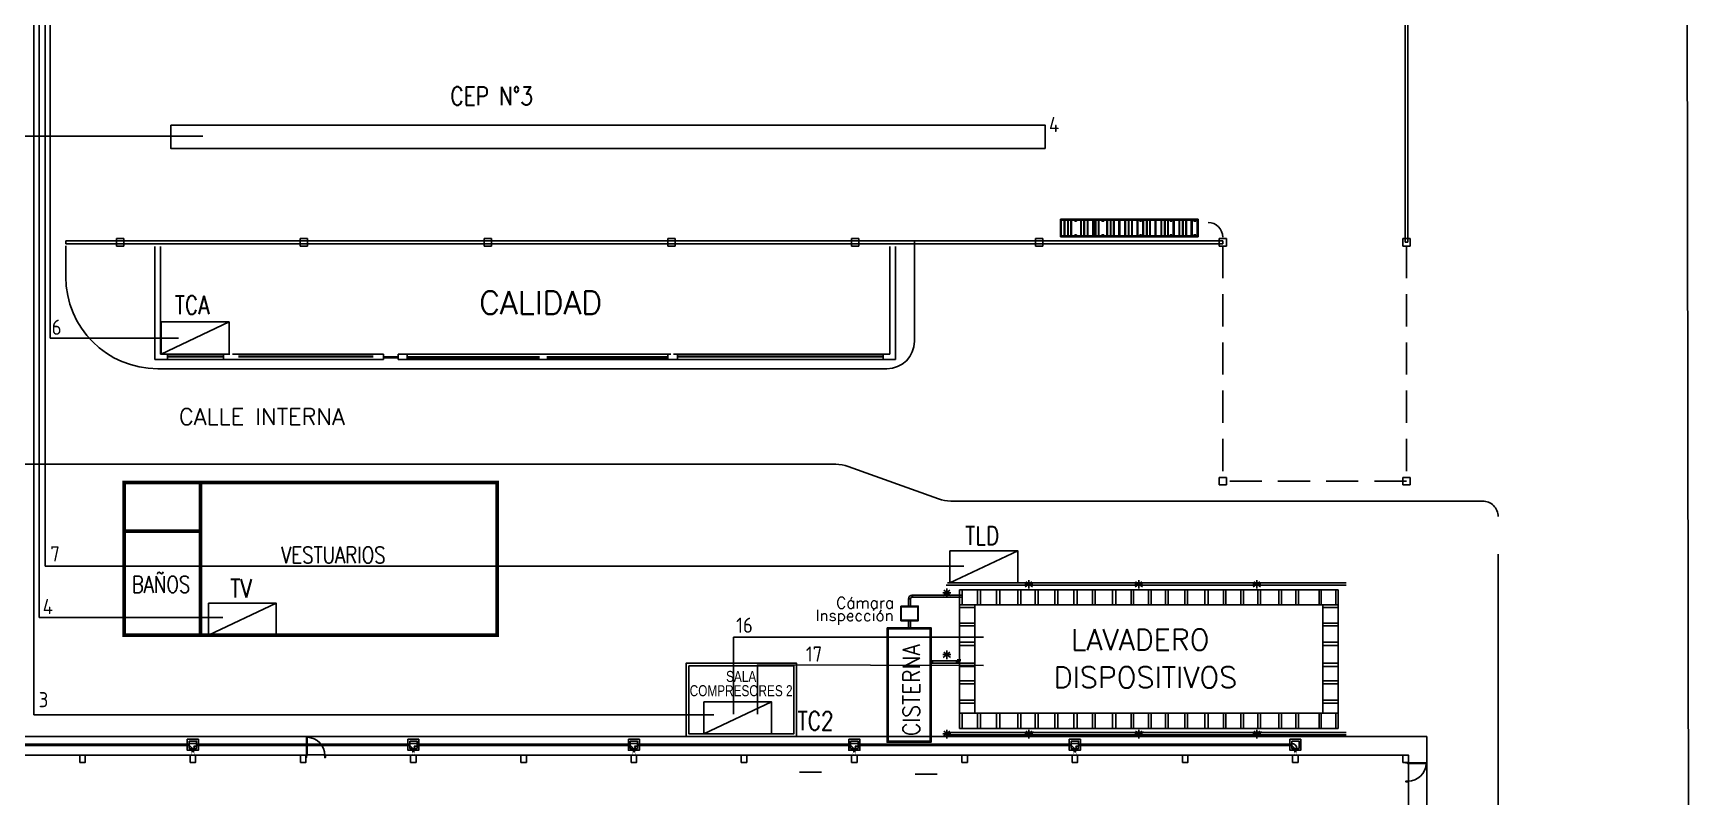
# Model space of a CAD drawing. Header units: millimetres. Extents: x 6770 to 7364, y 89910 to 90330.
# Drawn here: x 7071.4 to 7200.1, y 90065.7 to 90125.1 of the extents above; entities that cross this region are included whole.
import ezdxf
from ezdxf.enums import TextEntityAlignment as Align

# ---------------------------------------------------------------- set-up
doc = ezdxf.new("R2010")
doc.units = ezdxf.units.MM
doc.header["$LTSCALE"] = 10
doc.linetypes.add('HIDDEN', pattern=[0.375, 0.25, -0.125])
for name, color, linetype in [('0-IE-BLINDOS', 5, 'Continuous'), ('A-MUROS', 10, 'Continuous'), ('ELECTRICIDAD', 6, 'Continuous'), ('GRN_0.5mm^2', 3, 'Continuous'), ('MAQUINAS', 1, 'Continuous'), ('TEXTO', 3, 'Continuous')]:
    doc.layers.add(name, color=color, linetype=linetype)
doc.styles.add('ISO Proportional', font='isocp.shx')
doc.styles.add('MM-TITULO 200', font='romans.shx', dxfattribs={"width": 0.8, "height": 1000})
doc.styles.add('SIMPLEX', font='simplex')

# ---------------------------------------------------------------- blocks, each defined once
blk = doc.blocks.new('COL')
at = {"linetype": 'Continuous'}
for p, q in [((200, 200), (-200, 200)), ((-200, 200), (-200, -200)), ((200, -200), (200, 200)), ((-200, -200), (200, -200))]:
    blk.add_line(p, q, dxfattribs=at)
blk = doc.blocks.new('pta-escape')
for p, q in [((1.03, 0.01), (0.07, 0.01)), ((1.06, -0.13), (1.06, 0))]:
    blk.add_line(p, q)
blk.add_lwpolyline([(0.03, -0.03), (0.07, -0.03), (0.07, 0.97), (0.03, 0.97)], close=True)
for points in [[(0, -0.13), (0, -0.14), (0.03, -0.14), (0.03, -0.04), (0.04, -0.04), (0.04, -0.03), (0.03, -0.03), (0.03, 0.01), (0, 0.01), (0, 0)], [(1.06, -0.13), (1.06, -0.14), (1.03, -0.14), (1.03, -0.04), (1.02, -0.04), (1.02, -0.03), (1.03, -0.03), (1.03, 0.01), (1.06, 0.01), (1.06, 0)]]:
    blk.add_lwpolyline(points)
blk.add_arc((0.03, -0.03), 1.001, 0, 87.70939)

msp = doc.modelspace()

# ---------------------------------------------------------------- linework, layer by layer
msp.add_line((7123.53, 90070.65), (7123.53, 90070.59))
at = {"layer": '0-IE-BLINDOS'}
msp.add_lwpolyline([(7082.1, 90117.97), (7150.07, 90117.97), (7150.07, 90116.15), (7082.1, 90116.15)], close=True, dxfattribs=at)
at = {"layer": 'A-MUROS'}
for p, q in [((7200.12, 90052.41), (7199.77, 90244.69)), ((7080.86, 90099.74), (7080.86, 90108.53)), ((7081.29, 90100.17), (7081.29, 90108.53)), ((7138.01, 90100.17), (7138.01, 90108.53)), ((7138.43, 90099.74), (7138.43, 90108.53)), ((7086.68, 90100.17), (7081.29, 90100.17)), ((7081.85, 90100.17), (7081.85, 90099.74)), ((7086.2, 90100), (7081.85, 90100)), ((7086.2, 90099.96), (7081.85, 90099.96)), ((7086.2, 90100.17), (7086.2, 90099.74)), ((7098.64, 90100.17), (7086.9, 90100.17)), ((7097.82, 90100), (7087.35, 90100)), ((7097.82, 90099.96), (7087.35, 90099.96)), ((7098.64, 90100.17), (7098.64, 90099.74)), ((7098.7, 90099.94), (7098.7, 90099.87)), ((7099.76, 90099.94), (7098.7, 90099.94)), ((7099.76, 90099.87), (7099.76, 90099.94)), ((7120.75, 90100.17), (7099.78, 90100.17)), ((7099.78, 90100.17), (7099.78, 90099.74)), ((7100.47, 90100.17), (7100.47, 90099.74)), ((7100.47, 90099.96), (7110.76, 90099.96)), ((7111.33, 90099.96), (7120.75, 90099.96)), ((7120.97, 90100.17), (7120.75, 90100.17)), ((7120.75, 90100.17), (7120.75, 90099.74)), ((7138.01, 90100.17), (7121.18, 90100.17)), ((7121.5, 90100.17), (7121.5, 90099.74)), ((7121.5, 90100), (7137.49, 90100)), ((7121.5, 90099.96), (7137.49, 90099.96)), ((7137.49, 90100.17), (7137.49, 90099.74)), ((7098.64, 90099.74), (7080.86, 90099.74)), ((7081.08, 90099.01), (7137.77, 90099.01)), ((7098.7, 90099.87), (7099.76, 90099.87)), ((7120.75, 90099.74), (7099.78, 90099.74)), ((7100.47, 90099.87), (7110.76, 90099.87)), ((7111.33, 90099.87), (7120.75, 90099.87)), ((7138.43, 90099.74), (7120.75, 90099.74)), ((7133.79, 90091.6), (7028.36, 90091.6)), ((7185.3, 90084.61), (7185.3, 90053.64)), ((7139.45, 90081.14), (7139.45, 90080.52)), ((7139.45, 90081.14), (7139.61, 90081.14)), ((7139.61, 90081.14), (7139.61, 90080.52)), ((7143.54, 90081.43), (7139.72, 90081.43)), ((7143.54, 90081.26), (7139.72, 90081.26)), ((7139.74, 90081.26), (7139.74, 90081.43)), ((7139.76, 90081.26), (7139.76, 90081.43)), ((7139.45, 90079.47), (7139.45, 90078.8)), ((7139.61, 90079.47), (7139.61, 90078.8)), ((7143.38, 90076.32), (7141.13, 90076.32)), ((7143.38, 90076.15), (7141.13, 90076.15)), ((7141.29, 90076.15), (7141.29, 90076.32)), ((7141.31, 90076.15), (7141.31, 90076.32)), ((7143.19, 90076.15), (7143.19, 90076.32)), ((7143.21, 90076.15), (7143.21, 90076.32)), ((7143.29, 90076.29), (7143.29, 90076.45)), ((7143.35, 90076.15), (7143.35, 90076.32)), ((7143.38, 90076.15), (7143.38, 90076.32)), ((7143.43, 90076.29), (7143.43, 90076.45)), ((7143.46, 90076.29), (7143.46, 90076.45)), ((7084.1, 90069.9), (7083.53, 90069.9)), ((7084.1, 90069.69), (7083.88, 90069.69)), ((7101.24, 90069.9), (7100.67, 90069.9)), ((7101.24, 90069.69), (7101.02, 90069.69)), ((7118.38, 90069.9), (7117.81, 90069.9)), ((7118.38, 90069.69), (7118.16, 90069.69)), ((7135.53, 90069.9), (7134.95, 90069.9)), ((7135.53, 90069.69), (7135.3, 90069.69)), ((7152.67, 90069.9), (7152.1, 90069.9)), ((7152.67, 90069.69), (7152.45, 90069.69)), ((7178.31, 90048.57), (7178.31, 90066.92))]:
    msp.add_line(p, q, dxfattribs=at)
at = {"layer": 'A-MUROS', "linetype": 'Continuous'}
for p, q in [((7178.06, 90204.57), (7178.06, 90108.86)), ((7178.28, 90204.57), (7178.28, 90108.86)), ((7151.26, 90110.64), (7161.96, 90110.64)), ((7151.26, 90109.28), (7151.26, 90110.64)), ((7151.33, 90109.28), (7151.33, 90110.64)), ((7151.33, 90110.57), (7161.96, 90110.57)), ((7151.56, 90109.35), (7151.56, 90110.57)), ((7151.6, 90109.35), (7151.6, 90110.57)), ((7151.83, 90109.35), (7151.83, 90110.57)), ((7151.87, 90109.35), (7151.87, 90110.57)), ((7152.08, 90109.35), (7152.08, 90110.57)), ((7152.12, 90109.35), (7152.12, 90110.57)), ((7152.37, 90110.57), (7152.37, 90110.5)), ((7152.52, 90110.57), (7152.52, 90110.5)), ((7152.84, 90109.35), (7152.84, 90110.57)), ((7152.88, 90109.35), (7152.88, 90110.57)), ((7153.09, 90109.35), (7153.09, 90110.57)), ((7153.13, 90109.35), (7153.13, 90110.57)), ((7153.36, 90109.35), (7153.36, 90110.57)), ((7153.4, 90109.35), (7153.4, 90110.57)), ((7153.78, 90109.35), (7153.78, 90110.57)), ((7153.82, 90109.35), (7153.82, 90110.57)), ((7153.97, 90109.35), (7153.97, 90110.57)), ((7154.02, 90109.35), (7154.02, 90110.57)), ((7154.21, 90109.35), (7154.21, 90110.57)), ((7154.25, 90109.35), (7154.25, 90110.57)), ((7154.48, 90110.57), (7154.48, 90110.5)), ((7154.63, 90110.57), (7154.63, 90110.5)), ((7154.87, 90109.35), (7154.87, 90110.57)), ((7154.92, 90109.35), (7154.92, 90110.57)), ((7155.15, 90109.35), (7155.15, 90110.57)), ((7155.19, 90109.35), (7155.19, 90110.57)), ((7155.39, 90109.35), (7155.39, 90110.57)), ((7155.43, 90109.35), (7155.43, 90110.57)), ((7155.81, 90109.28), (7155.81, 90110.64)), ((7155.89, 90109.28), (7155.89, 90110.64)), ((7156.28, 90109.35), (7156.28, 90110.57)), ((7156.32, 90109.35), (7156.32, 90110.57)), ((7156.55, 90109.35), (7156.55, 90110.57)), ((7156.59, 90109.35), (7156.59, 90110.57)), ((7156.8, 90109.35), (7156.8, 90110.57)), ((7156.84, 90109.35), (7156.84, 90110.57)), ((7157.22, 90109.35), (7157.22, 90110.57)), ((7157.29, 90109.35), (7157.29, 90110.57)), ((7157.43, 90110.57), (7157.43, 90110.5)), ((7157.57, 90110.57), (7157.57, 90110.5)), ((7157.68, 90109.35), (7157.68, 90110.57)), ((7157.72, 90109.35), (7157.72, 90110.57)), ((7157.95, 90109.35), (7157.95, 90110.57)), ((7158, 90109.35), (7158, 90110.57)), ((7158.2, 90109.35), (7158.2, 90110.57)), ((7158.24, 90109.35), (7158.24, 90110.57)), ((7158.62, 90109.35), (7158.62, 90110.57)), ((7158.69, 90109.35), (7158.69, 90110.57)), ((7159.09, 90109.35), (7159.09, 90110.57)), ((7159.13, 90109.35), (7159.13, 90110.57)), ((7159.36, 90109.35), (7159.36, 90110.57)), ((7159.4, 90109.35), (7159.4, 90110.57)), ((7159.6, 90109.35), (7159.6, 90110.57)), ((7159.64, 90109.35), (7159.64, 90110.57)), ((7159.78, 90110.57), (7159.78, 90110.5)), ((7159.93, 90110.57), (7159.93, 90110.5)), ((7160.02, 90109.35), (7160.02, 90110.57)), ((7160.1, 90109.35), (7160.1, 90110.57)), ((7160.49, 90109.35), (7160.49, 90110.57)), ((7160.53, 90109.35), (7160.53, 90110.57)), ((7160.76, 90109.35), (7160.76, 90110.57)), ((7160.8, 90109.35), (7160.8, 90110.57)), ((7161.01, 90109.35), (7161.01, 90110.57)), ((7161.05, 90109.35), (7161.05, 90110.57)), ((7161.43, 90109.35), (7161.43, 90110.57)), ((7161.5, 90109.35), (7161.5, 90110.57)), ((7161.64, 90110.57), (7161.64, 90110.5)), ((7161.79, 90110.57), (7161.79, 90110.5)), ((7161.89, 90109.35), (7161.89, 90110.57)), ((7161.96, 90109.28), (7161.96, 90110.64)), ((7073.95, 90108.96), (7163.88, 90108.96)), ((7139.91, 90108.96), (7139.91, 90101.16)), ((7151.26, 90109.28), (7161.96, 90109.28)), ((7151.33, 90109.35), (7161.96, 90109.35)), ((7152.37, 90109.35), (7152.37, 90109.42)), ((7152.52, 90109.35), (7152.52, 90109.42)), ((7154.48, 90109.35), (7154.48, 90109.42)), ((7154.63, 90109.35), (7154.63, 90109.42)), ((7157.43, 90109.35), (7157.43, 90109.42)), ((7157.57, 90109.35), (7157.57, 90109.42)), ((7159.78, 90109.35), (7159.78, 90109.42)), ((7159.93, 90109.35), (7159.93, 90109.42)), ((7161.64, 90109.35), (7161.64, 90109.42)), ((7161.79, 90109.35), (7161.79, 90109.42)), ((7163.88, 90108.96), (7163.88, 90108.74)), ((7073.94, 90108.57), (7073.94, 90106.16)), ((7073.95, 90108.74), (7163.88, 90108.74)), ((7178.28, 90108.86), (7178.06, 90108.86)), ((7178.28, 90108.86), (7178.06, 90108.86)), ((7134.75, 90091.43), (7141.77, 90088.91)), ((7142.74, 90088.74), (7184.08, 90088.74)), ((7173.48, 90082.21), (7142.37, 90082.21)), ((7142.43, 90081.93), (7142.43, 90081.26)), ((7173.48, 90082.39), (7142.49, 90082.39)), ((7148.5, 90082.28), (7149.11, 90082.28)), ((7149.04, 90082.47), (7148.52, 90082.06)), ((7148.57, 90082.47), (7149.09, 90082.06)), ((7148.81, 90082.6), (7148.81, 90081.93)), ((7157.05, 90082.28), (7157.65, 90082.28)), ((7157.59, 90082.47), (7157.07, 90082.06)), ((7157.11, 90082.47), (7157.63, 90082.06)), ((7157.35, 90082.6), (7157.35, 90081.93)), ((7166.23, 90082.28), (7166.83, 90082.28)), ((7166.77, 90082.47), (7166.25, 90082.06)), ((7166.3, 90082.47), (7166.82, 90082.06)), ((7166.53, 90082.6), (7166.53, 90081.93)), ((7142.13, 90081.61), (7142.73, 90081.61)), ((7142.67, 90081.8), (7142.15, 90081.39)), ((7142.19, 90081.8), (7142.71, 90081.39)), ((7172.85, 90081.85), (7143.41, 90081.85)), ((7143.41, 90081.85), (7143.41, 90080.66)), ((7144.6, 90080.66), (7143.41, 90080.66)), ((7172.85, 90080.66), (7143.41, 90080.66)), ((7143.41, 90072.26), (7143.41, 90080.66)), ((7143.62, 90081.85), (7143.62, 90080.66)), ((7144.6, 90072.26), (7144.6, 90080.66)), ((7144.81, 90081.85), (7144.81, 90080.66)), ((7145.04, 90081.85), (7145.04, 90080.66)), ((7146.29, 90081.85), (7146.29, 90080.66)), ((7146.55, 90081.85), (7146.55, 90080.66)), ((7147.95, 90081.85), (7147.95, 90080.66)), ((7148.18, 90081.85), (7148.18, 90080.66)), ((7149.31, 90081.85), (7149.31, 90080.66)), ((7149.54, 90081.85), (7149.54, 90080.66)), ((7150.82, 90081.85), (7150.82, 90080.66)), ((7151.06, 90081.85), (7151.06, 90080.66)), ((7152.3, 90081.85), (7152.3, 90080.66)), ((7152.57, 90081.85), (7152.57, 90080.66)), ((7153.76, 90081.85), (7153.76, 90080.66)), ((7153.96, 90081.85), (7153.96, 90080.66)), ((7155.3, 90081.85), (7155.3, 90080.66)), ((7155.56, 90081.85), (7155.56, 90080.66)), ((7156.75, 90081.85), (7156.75, 90080.66)), ((7156.95, 90081.85), (7156.95, 90080.66)), ((7158.11, 90081.85), (7158.11, 90080.66)), ((7158.32, 90081.85), (7158.32, 90080.66)), ((7159.44, 90081.85), (7159.44, 90080.66)), ((7159.64, 90081.85), (7159.64, 90080.66)), ((7160.94, 90081.85), (7160.94, 90080.66)), ((7161.14, 90081.85), (7161.14, 90080.66)), ((7162.48, 90081.85), (7162.48, 90080.66)), ((7162.74, 90081.85), (7162.74, 90080.66)), ((7163.93, 90081.85), (7163.93, 90080.66)), ((7164.13, 90081.85), (7164.13, 90080.66)), ((7165.29, 90081.85), (7165.29, 90080.66)), ((7165.49, 90081.85), (7165.49, 90080.66)), ((7166.61, 90081.85), (7166.61, 90080.66)), ((7166.82, 90081.85), (7166.82, 90080.66)), ((7168.25, 90081.85), (7168.25, 90080.66)), ((7168.45, 90081.85), (7168.45, 90080.66)), ((7169.57, 90081.85), (7169.57, 90080.66)), ((7169.77, 90081.85), (7169.77, 90080.66)), ((7171.55, 90080.66), (7170.36, 90080.66)), ((7171.37, 90081.85), (7171.37, 90080.66)), ((7171.54, 90081.85), (7171.54, 90080.66)), ((7171.66, 90072.26), (7171.66, 90080.66)), ((7172.68, 90081.85), (7172.68, 90080.66)), ((7172.85, 90081.85), (7172.85, 90080.66)), ((7172.85, 90072.26), (7172.85, 90080.66)), ((7144.6, 90080.46), (7143.41, 90080.46)), ((7172.85, 90080.46), (7171.66, 90080.46)), ((7144.6, 90079.26), (7143.41, 90079.26)), ((7144.6, 90079.03), (7143.41, 90079.03)), ((7172.85, 90079.26), (7171.66, 90079.26)), ((7172.85, 90079.03), (7171.66, 90079.03)), ((7142.13, 90076.81), (7142.73, 90076.81)), ((7142.67, 90077), (7142.15, 90076.59)), ((7142.19, 90077), (7142.71, 90076.59)), ((7142.43, 90077.13), (7142.43, 90076.46)), ((7144.6, 90077.78), (7143.41, 90077.78)), ((7144.6, 90077.52), (7143.41, 90077.52)), ((7172.85, 90077.78), (7171.66, 90077.78)), ((7172.85, 90077.52), (7171.66, 90077.52)), ((7144.6, 90076.13), (7143.41, 90076.13)), ((7144.6, 90075.89), (7143.41, 90075.89)), ((7172.85, 90076.13), (7171.66, 90076.13)), ((7172.85, 90075.89), (7171.66, 90075.89)), ((7144.6, 90074.76), (7143.41, 90074.76)), ((7144.6, 90074.53), (7143.41, 90074.53)), ((7172.85, 90074.76), (7171.66, 90074.76)), ((7172.85, 90074.53), (7171.66, 90074.53)), ((7144.6, 90073.25), (7143.41, 90073.25)), ((7144.6, 90073.02), (7143.41, 90073.02)), ((7172.85, 90073.25), (7171.66, 90073.25)), ((7172.85, 90073.02), (7171.66, 90073.02)), ((7172.85, 90072.26), (7143.41, 90072.26)), ((7143.41, 90072.26), (7143.41, 90071.07)), ((7143.62, 90072.26), (7143.62, 90071.07)), ((7144.81, 90072.26), (7144.81, 90071.07)), ((7145.04, 90072.26), (7145.04, 90071.07)), ((7146.29, 90072.26), (7146.29, 90071.07)), ((7146.55, 90072.26), (7146.55, 90071.07)), ((7147.95, 90072.26), (7147.95, 90071.07)), ((7148.18, 90072.26), (7148.18, 90071.07)), ((7149.31, 90072.26), (7149.31, 90071.07)), ((7149.54, 90072.26), (7149.54, 90071.07)), ((7150.82, 90072.26), (7150.82, 90071.07)), ((7151.06, 90072.26), (7151.06, 90071.07)), ((7152.3, 90072.26), (7152.3, 90071.07)), ((7152.57, 90072.26), (7152.57, 90071.07)), ((7153.76, 90072.26), (7153.76, 90071.07)), ((7153.96, 90072.26), (7153.96, 90071.07)), ((7155.3, 90072.26), (7155.3, 90071.07)), ((7155.56, 90072.26), (7155.56, 90071.07)), ((7156.75, 90072.26), (7156.75, 90071.07)), ((7156.95, 90072.26), (7156.95, 90071.07)), ((7158.11, 90072.26), (7158.11, 90071.07)), ((7158.32, 90072.26), (7158.32, 90071.07)), ((7159.44, 90072.26), (7159.44, 90071.07)), ((7159.64, 90072.26), (7159.64, 90071.07)), ((7160.94, 90072.26), (7160.94, 90071.07)), ((7161.14, 90072.26), (7161.14, 90071.07)), ((7162.48, 90072.26), (7162.48, 90071.07)), ((7162.74, 90072.26), (7162.74, 90071.07)), ((7163.93, 90072.26), (7163.93, 90071.07)), ((7164.13, 90072.26), (7164.13, 90071.07)), ((7165.29, 90072.26), (7165.29, 90071.07)), ((7165.49, 90072.26), (7165.49, 90071.07)), ((7166.61, 90072.26), (7166.61, 90071.07)), ((7166.82, 90072.26), (7166.82, 90071.07)), ((7168.25, 90072.26), (7168.25, 90071.07)), ((7168.45, 90072.26), (7168.45, 90071.07)), ((7169.57, 90072.26), (7169.57, 90071.07)), ((7169.77, 90072.26), (7169.77, 90071.07)), ((7171.37, 90072.26), (7171.37, 90071.07)), ((7171.54, 90072.26), (7171.54, 90071.07)), ((7172.68, 90072.26), (7172.68, 90071.07)), ((7172.85, 90072.26), (7172.85, 90071.07)), ((7142.13, 90070.65), (7142.73, 90070.65)), ((7142.67, 90070.84), (7142.15, 90070.43)), ((7142.19, 90070.84), (7142.71, 90070.43)), ((7173.48, 90070.57), (7142.37, 90070.57)), ((7142.43, 90070.96), (7142.43, 90070.29)), ((7173.48, 90070.76), (7142.49, 90070.76)), ((7172.85, 90071.07), (7143.41, 90071.07)), ((7148.5, 90070.65), (7149.11, 90070.65)), ((7149.04, 90070.84), (7148.52, 90070.43)), ((7148.57, 90070.84), (7149.09, 90070.43)), ((7148.58, 90070.78), (7149.18, 90070.78)), ((7148.81, 90070.96), (7148.81, 90070.29)), ((7157.05, 90070.65), (7157.65, 90070.65)), ((7157.59, 90070.84), (7157.07, 90070.43)), ((7157.11, 90070.84), (7157.63, 90070.43)), ((7157.12, 90070.78), (7157.72, 90070.78)), ((7157.35, 90070.96), (7157.35, 90070.29)), ((7166.23, 90070.65), (7166.83, 90070.65)), ((7166.77, 90070.84), (7166.25, 90070.43)), ((7166.3, 90070.84), (7166.82, 90070.43)), ((7166.31, 90070.78), (7166.91, 90070.78)), ((7166.53, 90070.96), (7166.53, 90070.29))]:
    msp.add_line(p, q, dxfattribs=at)
at = {"layer": 'A-MUROS', "linetype": 'HIDDEN'}
for p, q in [((7163.88, 90108.57), (7163.88, 90090.28)), ((7178.17, 90108.57), (7178.17, 90090.28)), ((7178.17, 90090.28), (7163.88, 90090.28))]:
    msp.add_line(p, q, dxfattribs=at)
at = {"layer": 'A-MUROS', "const_width": 0.286}
msp.add_lwpolyline([(7107.48, 90078.32), (7107.48, 90090.17), (7078.48, 90090.17), (7078.48, 90078.32)], close=True, dxfattribs=at)
at = {"layer": 'A-MUROS'}
for points, const_width in [([(7084.41, 90090.17), (7084.41, 90078.32)], 0.286), ([(7084.41, 90086.39), (7078.48, 90086.39)], 0.286), ([(7083.53, 90069.79), (7066.95, 90069.79)], 0.214), ([(7083.81, 90069.22), (7083.81, 90069.51)], 0.214), ([(7100.67, 90069.79), (7084.1, 90069.79)], 0.214), ([(7100.95, 90069.22), (7100.95, 90069.51)], 0.214), ([(7117.81, 90069.79), (7101.24, 90069.79)], 0.214), ([(7118.1, 90069.22), (7118.1, 90069.51)], 0.214), ([(7134.95, 90069.79), (7118.38, 90069.79)], 0.214), ([(7135.24, 90069.22), (7135.24, 90069.51)], 0.214), ([(7152.1, 90069.79), (7135.53, 90069.79)], 0.214), ([(7152.38, 90069.22), (7152.38, 90069.51)], 0.214), ([(7169.24, 90069.79), (7152.67, 90069.79)], 0.214), ([(7169.53, 90069.22), (7169.53, 90069.51)], 0.214)]:
    msp.add_lwpolyline(points, dxfattribs=dict(at, const_width=const_width))
at = {"layer": 'A-MUROS', "linetype": 'Continuous'}
for points in [[(7138.86, 90080.57), (7140.21, 90080.57), (7140.21, 90079.43), (7138.86, 90079.43)], [(7138.89, 90080.52), (7140.18, 90080.52), (7140.18, 90079.47), (7138.89, 90079.47)], [(7137.79, 90078.89), (7141.21, 90078.89), (7141.21, 90069.99), (7137.79, 90069.99)], [(7137.83, 90078.84), (7141.17, 90078.84), (7141.17, 90070.03), (7137.83, 90070.03)], [(7137.87, 90078.8), (7141.13, 90078.8), (7141.13, 90070.07), (7137.87, 90070.07)]]:
    msp.add_lwpolyline(points, close=True, dxfattribs=at)
at = {"layer": 'A-MUROS'}
for points in [[(7130.74, 90070.43), (7122.17, 90070.43), (7122.17, 90076.14), (7130.74, 90076.14)], [(7130.53, 90075.93), (7130.53, 90070.64), (7122.38, 90070.64), (7122.38, 90075.93)], [(6962.17, 90070.43), (7179.74, 90070.43), (7179.74, 90038.43), (6962.17, 90038.43)], [(7083.38, 90070.22), (7084.24, 90070.22), (7084.24, 90069.37), (7083.38, 90069.37)], [(7083.53, 90070.08), (7084.1, 90070.08), (7084.1, 90069.51), (7083.53, 90069.51)], [(7100.53, 90070.22), (7101.38, 90070.22), (7101.38, 90069.37), (7100.53, 90069.37)], [(7100.67, 90070.08), (7101.24, 90070.08), (7101.24, 90069.51), (7100.67, 90069.51)], [(7117.67, 90070.22), (7118.53, 90070.22), (7118.53, 90069.37), (7117.67, 90069.37)], [(7117.81, 90070.08), (7118.38, 90070.08), (7118.38, 90069.51), (7117.81, 90069.51)], [(7134.81, 90070.22), (7135.67, 90070.22), (7135.67, 90069.37), (7134.81, 90069.37)], [(7134.95, 90070.08), (7135.53, 90070.08), (7135.53, 90069.51), (7134.95, 90069.51)], [(7151.95, 90070.22), (7152.81, 90070.22), (7152.81, 90069.37), (7151.95, 90069.37)], [(7152.1, 90070.08), (7152.67, 90070.08), (7152.67, 90069.51), (7152.1, 90069.51)], [(7169.1, 90070.22), (7169.95, 90070.22), (7169.95, 90069.37), (7169.1, 90069.37)], [(7169.24, 90070.08), (7169.81, 90070.08), (7169.81, 90069.51), (7169.24, 90069.51)], [(7075.03, 90068.43), (7075.45, 90068.43), (7075.45, 90069), (7075.03, 90069)], [(7083.6, 90068.43), (7084.03, 90068.43), (7084.03, 90069), (7083.6, 90069)], [(7092.17, 90068.43), (7092.6, 90068.43), (7092.6, 90069), (7092.17, 90069)], [(7100.74, 90068.43), (7101.17, 90068.43), (7101.17, 90069), (7100.74, 90069)], [(7109.31, 90068.43), (7109.74, 90068.43), (7109.74, 90069), (7109.31, 90069)], [(7117.88, 90068.43), (7118.31, 90068.43), (7118.31, 90069), (7117.88, 90069)], [(7126.45, 90068.43), (7126.88, 90068.43), (7126.88, 90069), (7126.45, 90069)], [(7135.03, 90068.43), (7135.45, 90068.43), (7135.45, 90069), (7135.03, 90069)], [(7143.6, 90068.43), (7144.03, 90068.43), (7144.03, 90069), (7143.6, 90069)], [(7152.17, 90068.43), (7152.6, 90068.43), (7152.6, 90069), (7152.17, 90069)], [(7160.74, 90068.43), (7161.17, 90068.43), (7161.17, 90069), (7160.74, 90069)], [(7169.31, 90068.43), (7169.74, 90068.43), (7169.74, 90069), (7169.31, 90069)], [(7177.88, 90068.43), (7178.31, 90068.43), (7178.31, 90069), (7177.88, 90069)]]:
    msp.add_lwpolyline(points, close=True, dxfattribs=at)
at = {"layer": 'A-MUROS', "const_width": 0.0214}
for points in [[(7083.92, 90069.11, -1), (7083.7, 90069.11, -1)], [(7101.06, 90069.11, -1), (7100.85, 90069.11, -1)], [(7118.2, 90069.11, -1), (7117.99, 90069.11, -1)], [(7135.35, 90069.11, -1), (7135.13, 90069.11, -1)], [(7152.49, 90069.11, -1), (7152.28, 90069.11, -1)], [(7169.63, 90069.11, -1), (7169.42, 90069.11, -1)]]:
    msp.add_lwpolyline(points, format="xyb", close=True, dxfattribs=at)
at = {"layer": 'A-MUROS'}
for points in [[(7075.03, 90069), (7066.88, 90069)], [(7083.6, 90069), (7075.45, 90069)], [(7092.17, 90069), (7084.03, 90069)], [(7100.74, 90069), (7094.11, 90069)], [(7109.31, 90069), (7101.17, 90069)], [(7117.88, 90069), (7109.74, 90069)], [(7126.45, 90069), (7118.31, 90069)], [(7135.03, 90069), (7126.88, 90069)], [(7143.6, 90069), (7135.45, 90069)], [(7152.17, 90069), (7144.03, 90069)], [(7160.74, 90069), (7152.6, 90069)], [(7169.31, 90069), (7161.17, 90069)], [(7177.88, 90069), (7169.74, 90069)]]:
    msp.add_lwpolyline(points, dxfattribs=at)
msp.add_lwpolyline([(7185.3, 90068.78), (7185.3, 90053.64, -0.414214), (7180.8, 90049.14), (7178.45, 90049.14)], format="xyb", dxfattribs=at)
at = {"layer": 'A-MUROS', "linetype": 'Continuous'}
for centre, radius, start, end in [((7162.75, 90109.26), 1.13, 0.1654, 90), ((7081.08, 90106.16), 7.14, 180, 270), ((7137.77, 90101.16), 2.14, 270, 0), ((7133.79, 90088.74), 2.86, 70.2201, 90), ((7142.74, 90091.6), 2.86, 250.2201, 270)]:
    msp.add_arc(centre, radius, start, end, dxfattribs=at)
at = {"layer": 'A-MUROS'}
for centre, radius, start, end in [((7184.08, 90087.53), 1.21, 0, 90.001), ((7139.74, 90081.14), 0.292, 90, 180), ((7139.74, 90081.14), 0.129, 90, 180), ((7083.53, 90069.51), 0.179, 0, 90), ((7083.53, 90069.51), 0.393, 0, 27.0357), ((7100.67, 90069.51), 0.179, 0, 90), ((7100.67, 90069.51), 0.393, 0, 27.0357), ((7117.81, 90069.51), 0.179, 0, 90), ((7117.81, 90069.51), 0.393, 0, 27.0357), ((7134.95, 90069.51), 0.179, 0, 90), ((7134.95, 90069.51), 0.393, 0, 27.0357), ((7152.1, 90069.51), 0.179, 0, 90), ((7152.1, 90069.51), 0.393, 0, 27.0357), ((7169.24, 90069.51), 0.393, 0, 90), ((7169.24, 90069.51), 0.179, 0, 90)]:
    msp.add_arc(centre, radius, start, end, dxfattribs=at)
at = {"layer": 'ELECTRICIDAD'}
for p, q in [((7081.35, 90100.17), (7086.63, 90102.66)), ((7142.66, 90082.39), (7147.94, 90084.88)), ((7085.02, 90078.32), (7090.3, 90080.8)), ((7123.53, 90070.64), (7128.81, 90073.13))]:
    msp.add_line(p, q, dxfattribs=at)
for points in [[(7081.35, 90102.66), (7086.63, 90102.66), (7086.63, 90100.17), (7081.35, 90100.17)], [(7142.66, 90084.88), (7147.94, 90084.88), (7147.94, 90082.39), (7142.66, 90082.39)], [(7085.02, 90080.8), (7090.3, 90080.8), (7090.3, 90078.32), (7085.02, 90078.32)], [(7123.53, 90073.13), (7128.81, 90073.13), (7128.81, 90070.64), (7123.53, 90070.64)]]:
    msp.add_lwpolyline(points, close=True, dxfattribs=at)
at = {"layer": 'GRN_0.5mm^2', "color": 4}
for p, q in [((7125.85, 90072.17), (7125.85, 90078.17)), ((7125.85, 90078.17), (7145.27, 90078.17))]:
    msp.add_line(p, q, dxfattribs=at)
at = {"layer": 'MAQUINAS', "color": 1, "linetype": 'Continuous'}
for p, q in [((7152.37, 90110.5), (7152.52, 90110.5)), ((7154.63, 90110.5), (7154.48, 90110.5)), ((7157.57, 90110.5), (7157.43, 90110.5)), ((7159.93, 90110.5), (7159.78, 90110.5)), ((7161.79, 90110.5), (7161.64, 90110.5)), ((7073.95, 90108.96), (7073.95, 90108.74)), ((7152.37, 90109.42), (7152.52, 90109.42)), ((7154.63, 90109.42), (7154.48, 90109.42)), ((7157.57, 90109.42), (7157.43, 90109.42)), ((7159.93, 90109.42), (7159.78, 90109.42)), ((7161.79, 90109.42), (7161.64, 90109.42)), ((7163.88, 90108.96), (7163.88, 90108.74))]:
    msp.add_line(p, q, dxfattribs=at)
at = {"layer": 'MAQUINAS', "color": 5}
for p, q in [((7127.7, 90072.17), (7127.72, 90076.02)), ((7127.72, 90076.02), (7145.29, 90075.95))]:
    msp.add_line(p, q, dxfattribs=at)
at = {"layer": 'MAQUINAS', "color": 1}
for p, q in [((7130.98, 90067.66), (7132.69, 90067.66)), ((7141.69, 90067.52), (7139.98, 90067.52))]:
    msp.add_line(p, q, dxfattribs=at)
at = {"layer": 'TEXTO', "color": 6, "linetype": 'ByBlock'}
for p, q in [((7072.71, 90205.69), (7072.71, 90101.41)), ((7072.71, 90101.41), (7082.71, 90101.41))]:
    msp.add_line(p, q, dxfattribs=at)
at = {"layer": 'TEXTO', "linetype": 'ByBlock'}
for p, q in [((7071.46, 90205.39), (7071.46, 90072.11)), ((7072.32, 90205.39), (7072.32, 90083.68)), ((7072.32, 90083.68), (7143.75, 90083.68)), ((7071.46, 90072.11), (7124.31, 90072.11))]:
    msp.add_line(p, q, dxfattribs=at)
at = {"layer": 'TEXTO', "color": 11, "linetype": 'ByBlock', "true_color": 0xf27172}
for p, q in [((7071.87, 90205.39), (7071.87, 90079.68)), ((7071.87, 90079.68), (7086.15, 90079.68))]:
    msp.add_line(p, q, dxfattribs=at)
at = {"layer": 'TEXTO', "color": 32, "linetype": 'ByBlock', "true_color": 0xcd6928}
msp.add_line((7068.89, 90117.11), (7084.6, 90117.11), dxfattribs=at)

# ---------------------------------------------------------------- block references
at = {"layer": 'A-MUROS', "linetype": 'Continuous', "yscale": 0.001428571428571429, "zscale": 0.001428571428571429}
for p, xscale in [((7078.17, 90108.85), 0.001428571428571429), ((7092.45, 90108.85), 0.001428571428571429), ((7106.74, 90108.85), 0.001428571428571429), ((7121.03, 90108.85), 0.001428571428571429), ((7135.31, 90108.85), 0.001428571428571429), ((7149.6, 90108.85), 0.001428571428571429), ((7163.88, 90108.85), 0.001428571428571429), ((7178.17, 90108.85), 0.001428571428571429), ((7178.17, 90108.85), 0.001428571428571429), ((7163.88, 90090.28), -0.001428571428571429), ((7178.17, 90090.28), 0.001428571428571429)]:
    msp.add_blockref('COL', p, dxfattribs=dict(at, xscale=xscale))
at = {"layer": 'A-MUROS', "xscale": 1.428571428571429, "yscale": 1.428571428571429, "zscale": 1.428571428571429}
msp.add_blockref('pta-escape', (7092.6, 90069), dxfattribs=at)
at = {"layer": 'A-MUROS', "xscale": 1.428571428571429, "yscale": 1.428571428571429, "zscale": 1.428571428571429, "rotation": 270}
msp.add_blockref('pta-escape', (7178.31, 90068.43), dxfattribs=at)

# ---------------------------------------------------------------- texts
at = {"layer": 'A-MUROS', "linetype": 'Continuous', "style": 'SIMPLEX'}
for s, p in [('Cámara ', (7133.83, 90080.4)), ('Inspección', (7132.23, 90079.42))]:
    msp.add_text(s, height=0.869, dxfattribs=at).set_placement(p)
at = {"layer": 'TEXTO', "color": 30, "linetype": 'ByBlock', "true_color": 0xf26722, "style": 'ISO Proportional'}
msp.add_text('4', height=1.18, dxfattribs=at).set_placement((7150.37, 90117.41))
at = {"layer": 'TEXTO', "color": 1, "linetype": 'Continuous', "style": 'SIMPLEX'}
for s, height, p in [('CALIDAD', 1.8, (7106.07, 90104.16)), ('CALLE INTERNA', 1.2857, (7082.73, 90095.3))]:
    msp.add_text(s, height=height, dxfattribs=at).set_placement(p, align=Align.MIDDLE_LEFT)
at = {"layer": 'TEXTO', "color": 6, "linetype": 'ByBlock', "style": 'ISO Proportional'}
msp.add_text('6', height=1.18, dxfattribs=at).set_placement((7072.84, 90101.66))
at = {"layer": 'TEXTO', "color": 3, "linetype": 'ByBlock', "style": 'ISO Proportional'}
for s, p in [('7', (7072.73, 90084.04)), ('3', (7071.83, 90072.71))]:
    msp.add_text(s, height=1.18, dxfattribs=at).set_placement(p)
at = {"layer": 'TEXTO', "linetype": 'Continuous', "style": 'SIMPLEX', "width": 0.8}
for s, p in [('VESTUARIOS', (7090.68, 90084.55)), ('BAÑOS', (7079.07, 90082.26))]:
    msp.add_text(s, height=1.286, dxfattribs=at).set_placement(p, align=Align.MIDDLE_LEFT)
at = {"layer": 'TEXTO', "color": 11, "linetype": 'ByBlock', "true_color": 0xf27172, "style": 'ISO Proportional'}
msp.add_text('4', height=1.18, dxfattribs=at).set_placement((7072.14, 90079.95))
at = {"layer": 'TEXTO', "color": 4, "linetype": 'ByBlock', "style": 'ISO Proportional'}
msp.add_text('16', height=1.178, dxfattribs=at).set_placement((7126.05, 90078.5))
at = {"layer": 'TEXTO', "color": 1, "linetype": 'Continuous', "style": 'SIMPLEX'}
for s, height, p in [('LAVADERO', 1.631, (7152.08, 90077.15)), ('DISPOSITIVOS', 1.6308, (7150.74, 90074.21))]:
    msp.add_text(s, height=height, dxfattribs=at).set_placement(p)
at = {"layer": 'TEXTO', "color": 5, "linetype": 'ByBlock', "style": 'ISO Proportional'}
msp.add_text('17', height=1.178, dxfattribs=at).set_placement((7131.47, 90076.26))
at = {"layer": 'TEXTO', "color": 1, "linetype": 'Continuous', "style": 'SIMPLEX', "width": 0.88}
msp.add_text('CISTERNA', height=1.305, rotation=90, dxfattribs=at).set_placement((7140.32, 90070.48))
at = {"layer": 'TEXTO', "width": 0.8}
for s, height, p in [('SALA', 0.857, (7126.44, 90074.68)), ('COMPRESORES 2', 0.8571, (7126.44, 90073.57))]:
    msp.add_text(s, height=height, dxfattribs=at).set_placement(p, align=Align.CENTER)
at = {"layer": 'TEXTO', "attachment_point": 1, "style": 'MM-TITULO 200'}
for s, insert, char_height in [('\\pxqc;CEP N%%D3', (7102.76, 90120.94), 1.4286), ('\\pxqc;TCA', (7079.47, 90104.69), 1.429), ('\\pxqc;TLD', (7140.89, 90086.77), 1.429), ('\\pxqc;TV', (7083.27, 90082.66), 1.429), ('\\pxqc;TC2', (7127.94, 90072.37), 1.429)]:
    msp.add_mtext_dynamic_manual_height_columns(s, width=8.5714, gutter_width=7.14, heights=[0], dxfattribs=dict(at, insert=insert, char_height=char_height))

doc.saveas('drawing.dxf')
